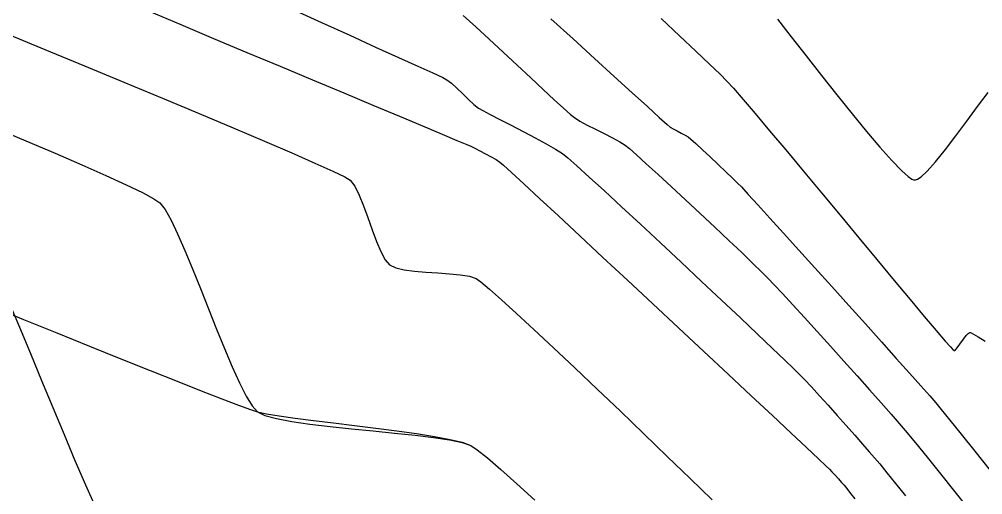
# Model space of a CAD drawing. Header units: metres. Extents: x 708868 to 711043, y 5411316 to 5413138.
# Drawn here: x 709221.6 to 709316.8, y 5411459.2 to 5411506.1 of the extents above; entities that cross this region are included whole.
import ezdxf

# ---------------------------------------------------------------- set-up
doc = ezdxf.new("R2010")
doc.units = ezdxf.units.M
for name, color, linetype in [('Rionegro 2010_Contours', 7, 'Continuous'), ('Rionegro 2014_Contours', 7, 'Continuous'), ('Rionegro 2018_Contours', 7, 'Continuous')]:
    doc.layers.add(name, color=color, linetype=linetype)

msp = doc.modelspace()

# ---------------------------------------------------------------- linework, layer by layer
at = {"layer": 'Rionegro 2010_Contours'}
for points in [[(709234.376, 5411506.92, 231), (709237.51, 5411505.606, 231), (709240.756, 5411504.246, 231), (709244.051, 5411502.865, 231), (709247.334, 5411501.49, 231), (709250.543, 5411500.146, 231), (709253.616, 5411498.858, 231), (709256.493, 5411497.653, 231), (709259.111, 5411496.556, 231), (709261.409, 5411495.592, 231), (709263.325, 5411494.787, 231), (709264.798, 5411494.167, 231), (709265.766, 5411493.757, 231), (709266.168, 5411493.583, 231), (709266.568, 5411493.388, 231), (709267.075, 5411493.134, 231), (709267.633, 5411492.845, 231), (709268.186, 5411492.547, 231), (709268.676, 5411492.265, 231), (709269.047, 5411492.026, 231), (709269.388, 5411491.726, 231), (709270.191, 5411490.992, 231), (709271.401, 5411489.877, 231), (709272.963, 5411488.43, 231), (709274.823, 5411486.703, 231), (709276.927, 5411484.747, 231), (709279.219, 5411482.613, 231), (709281.645, 5411480.353, 231), (709284.152, 5411478.016, 231), (709286.683, 5411475.654, 231), (709289.185, 5411473.319, 231), (709291.603, 5411471.06, 231), (709293.883, 5411468.93, 231), (709295.97, 5411466.98, 231), (709297.809, 5411465.26, 231), (709299.346, 5411463.821, 231), (709300.527, 5411462.714, 231), (709301.297, 5411461.992, 231), (709301.601, 5411461.704, 231), (709301.85, 5411461.441, 231), (709302.165, 5411461.097, 231), (709302.499, 5411460.725, 231), (709302.808, 5411460.375, 231), (709303.044, 5411460.101, 231), (709303.313, 5411459.776, 231), (709303.699, 5411459.298, 231), (709304.13, 5411458.758, 231)], [(709248.452, 5411507.155, 232), (709251.41, 5411505.812, 232), (709254.203, 5411504.547, 232), (709256.765, 5411503.388, 232), (709259.032, 5411502.363, 232), (709260.936, 5411501.5, 232), (709262.412, 5411500.826, 232), (709263.394, 5411500.369, 232), (709263.817, 5411500.157, 232), (709264.259, 5411499.809, 232), (709264.793, 5411499.323, 232), (709265.372, 5411498.767, 232), (709265.95, 5411498.209, 232), (709266.481, 5411497.718, 232), (709266.919, 5411497.362, 232), (709267.348, 5411497.106, 232), (709268.082, 5411496.716, 232), (709269.044, 5411496.222, 232), (709270.155, 5411495.656, 232), (709271.339, 5411495.049, 232), (709272.517, 5411494.435, 232), (709273.612, 5411493.843, 232), (709274.546, 5411493.307, 232), (709275.242, 5411492.857, 232), (709275.759, 5411492.435, 232), (709276.655, 5411491.648, 232), (709277.875, 5411490.547, 232), (709279.366, 5411489.183, 232), (709281.072, 5411487.61, 232), (709282.94, 5411485.877, 232), (709284.916, 5411484.036, 232), (709286.944, 5411482.139, 232), (709288.972, 5411480.238, 232), (709290.944, 5411478.383, 232), (709292.807, 5411476.626, 232), (709294.506, 5411475.02, 232), (709295.987, 5411473.614, 232), (709297.196, 5411472.461, 232), (709298.078, 5411471.613, 232), (709298.579, 5411471.12, 232), (709299.129, 5411470.548, 232), (709299.819, 5411469.81, 232), (709300.612, 5411468.947, 232), (709301.473, 5411468, 232), (709302.366, 5411467.008, 232), (709303.256, 5411466.014, 232), (709304.106, 5411465.057, 232), (709304.881, 5411464.177, 232), (709305.546, 5411463.416, 232), (709306.063, 5411462.813, 232), (709306.57, 5411462.204, 232), (709307.274, 5411461.342, 232), (709308.133, 5411460.281, 232), (709309.104, 5411459.075, 232)], [(709265.43, 5411506.499, 233), (709266.668, 5411505.387, 233), (709267.999, 5411504.169, 233), (709269.377, 5411502.893, 233), (709270.756, 5411501.608, 233), (709272.087, 5411500.363, 233), (709273.325, 5411499.205, 233), (709274.422, 5411498.182, 233), (709275.332, 5411497.344, 233), (709276.007, 5411496.739, 233), (709276.401, 5411496.414, 233), (709276.951, 5411496.073, 233), (709277.671, 5411495.684, 233), (709278.494, 5411495.268, 233), (709279.35, 5411494.841, 233), (709280.171, 5411494.424, 233), (709280.89, 5411494.033, 233), (709281.437, 5411493.689, 233), (709281.843, 5411493.357, 233), (709282.552, 5411492.733, 233), (709283.513, 5411491.866, 233), (709284.674, 5411490.804, 233), (709285.984, 5411489.597, 233), (709287.389, 5411488.293, 233), (709288.839, 5411486.94, 233), (709290.281, 5411485.588, 233), (709291.663, 5411484.284, 233), (709292.934, 5411483.079, 233), (709294.041, 5411482.02, 233), (709294.933, 5411481.157, 233), (709295.557, 5411480.537, 233), (709296.157, 5411479.911, 233), (709296.981, 5411479.028, 233), (709297.988, 5411477.934, 233), (709299.137, 5411476.674, 233), (709300.388, 5411475.295, 233), (709301.698, 5411473.844, 233), (709303.026, 5411472.366, 233), (709304.332, 5411470.907, 233), (709305.575, 5411469.514, 233), (709306.712, 5411468.234, 233), (709307.703, 5411467.111, 233), (709308.507, 5411466.193, 233), (709309.082, 5411465.525, 233), (709309.61, 5411464.89, 233), (709310.392, 5411463.932, 233), (709311.389, 5411462.701, 233), (709312.562, 5411461.245, 233), (709313.872, 5411459.613, 233), (709315.28, 5411457.855, 233)], [(709274.089, 5411506.171, 234), (709276.271, 5411504.188, 234), (709278.378, 5411502.271, 234), (709280.348, 5411500.479, 234), (709282.116, 5411498.871, 234), (709283.618, 5411497.506, 234), (709284.789, 5411496.445, 234), (709285.565, 5411495.745, 234), (709285.883, 5411495.467, 234), (709286.169, 5411495.296, 234), (709286.551, 5411495.098, 234), (709286.966, 5411494.891, 234), (709287.348, 5411494.693, 234), (709287.632, 5411494.521, 234), (709287.902, 5411494.295, 234), (709288.402, 5411493.848, 234), (709289.065, 5411493.243, 234), (709289.826, 5411492.539, 234), (709290.62, 5411491.797, 234), (709291.38, 5411491.078, 234), (709292.04, 5411490.444, 234), (709292.535, 5411489.954, 234), (709292.901, 5411489.565, 234), (709293.58, 5411488.829, 234), (709294.528, 5411487.791, 234), (709295.704, 5411486.5, 234), (709297.066, 5411485.001, 234), (709298.569, 5411483.341, 234), (709300.173, 5411481.568, 234), (709301.835, 5411479.728, 234), (709303.511, 5411477.868, 234), (709305.161, 5411476.036, 234), (709306.74, 5411474.277, 234), (709308.207, 5411472.64, 234), (709309.519, 5411471.17, 234), (709310.633, 5411469.915, 234), (709311.508, 5411468.922, 234), (709312.101, 5411468.236, 234), (709312.653, 5411467.571, 234), (709313.507, 5411466.522, 234), (709314.624, 5411465.139, 234), (709315.966, 5411463.472, 234), (709317.492, 5411461.569, 234)], [(709296.458, 5411506.152, 236), (709297.832, 5411504.394, 236), (709299.296, 5411502.52, 236), (709300.811, 5411500.589, 236), (709302.337, 5411498.661, 236), (709303.835, 5411496.796, 236), (709305.265, 5411495.053, 236), (709306.586, 5411493.493, 236), (709307.761, 5411492.174, 236), (709308.748, 5411491.157, 236), (709309.376, 5411490.601, 236), (709309.74, 5411490.353, 236), (709309.926, 5411490.277, 236), (709310.002, 5411490.266, 236), (709310.093, 5411490.275, 236), (709310.299, 5411490.347, 236), (709310.664, 5411490.584, 236), (709311.246, 5411491.114, 236), (709312.098, 5411492.063, 236), (709313.059, 5411493.257, 236), (709314.093, 5411494.616, 236), (709315.167, 5411496.059, 236), (709316.246, 5411497.508, 236), (709317.295, 5411498.884, 236)], [(709218.645, 5411477.848, 229), (709221.977, 5411476.487, 229), (709225.281, 5411475.144, 229), (709228.504, 5411473.84, 229), (709231.593, 5411472.597, 229), (709234.497, 5411471.436, 229), (709237.162, 5411470.377, 229), (709239.537, 5411469.442, 229), (709241.569, 5411468.653, 229), (709243.205, 5411468.029, 229), (709244.393, 5411467.592, 229), (709245.082, 5411467.363, 229), (709245.973, 5411467.166, 229), (709247.24, 5411466.957, 229), (709248.814, 5411466.736, 229), (709250.625, 5411466.505, 229), (709252.604, 5411466.263, 229), (709254.682, 5411466.012, 229), (709256.789, 5411465.752, 229), (709258.856, 5411465.484, 229), (709260.813, 5411465.209, 229), (709262.591, 5411464.926, 229), (709264.121, 5411464.638, 229), (709265.333, 5411464.344, 229), (709266.158, 5411464.046, 229), (709266.815, 5411463.613, 229), (709267.825, 5411462.806, 229), (709269.141, 5411461.673, 229), (709270.715, 5411460.26, 229), (709272.502, 5411458.616, 229)]]:
    msp.add_polyline3d(points, dxfattribs=at)
at = {"layer": 'Rionegro 2014_Contours'}
for points in [[(709234.376, 5411506.92, 231), (709237.51, 5411505.606, 231), (709240.756, 5411504.246, 231), (709244.051, 5411502.865, 231), (709247.334, 5411501.49, 231), (709250.543, 5411500.146, 231), (709253.616, 5411498.858, 231), (709256.493, 5411497.653, 231), (709259.111, 5411496.556, 231), (709261.409, 5411495.592, 231), (709263.325, 5411494.787, 231), (709264.798, 5411494.167, 231), (709265.766, 5411493.757, 231), (709266.168, 5411493.583, 231), (709266.568, 5411493.388, 231), (709267.075, 5411493.134, 231), (709267.633, 5411492.845, 231), (709268.186, 5411492.547, 231), (709268.676, 5411492.265, 231), (709269.047, 5411492.026, 231), (709269.388, 5411491.726, 231), (709270.191, 5411490.992, 231), (709271.401, 5411489.877, 231), (709272.963, 5411488.43, 231), (709274.823, 5411486.703, 231), (709276.927, 5411484.747, 231), (709279.219, 5411482.613, 231), (709281.645, 5411480.353, 231), (709284.152, 5411478.016, 231), (709286.683, 5411475.654, 231), (709289.185, 5411473.319, 231), (709291.603, 5411471.06, 231), (709293.883, 5411468.93, 231), (709295.97, 5411466.98, 231), (709297.809, 5411465.26, 231), (709299.346, 5411463.821, 231), (709300.527, 5411462.714, 231), (709301.297, 5411461.992, 231), (709301.601, 5411461.704, 231), (709301.85, 5411461.441, 231), (709302.165, 5411461.097, 231), (709302.499, 5411460.725, 231), (709302.808, 5411460.375, 231), (709303.044, 5411460.101, 231), (709303.313, 5411459.776, 231), (709303.699, 5411459.298, 231), (709304.13, 5411458.758, 231)], [(709248.452, 5411507.155, 232), (709251.41, 5411505.812, 232), (709254.203, 5411504.547, 232), (709256.765, 5411503.388, 232), (709259.032, 5411502.363, 232), (709260.936, 5411501.5, 232), (709262.412, 5411500.826, 232), (709263.394, 5411500.369, 232), (709263.817, 5411500.157, 232), (709264.259, 5411499.809, 232), (709264.793, 5411499.323, 232), (709265.372, 5411498.767, 232), (709265.95, 5411498.209, 232), (709266.481, 5411497.718, 232), (709266.919, 5411497.362, 232), (709267.348, 5411497.106, 232), (709268.082, 5411496.716, 232), (709269.044, 5411496.222, 232), (709270.155, 5411495.656, 232), (709271.339, 5411495.049, 232), (709272.517, 5411494.435, 232), (709273.612, 5411493.843, 232), (709274.546, 5411493.307, 232), (709275.242, 5411492.857, 232), (709275.759, 5411492.435, 232), (709276.655, 5411491.648, 232), (709277.875, 5411490.547, 232), (709279.366, 5411489.183, 232), (709281.072, 5411487.61, 232), (709282.94, 5411485.877, 232), (709284.916, 5411484.036, 232), (709286.944, 5411482.139, 232), (709288.972, 5411480.238, 232), (709290.944, 5411478.383, 232), (709292.807, 5411476.626, 232), (709294.506, 5411475.02, 232), (709295.987, 5411473.614, 232), (709297.196, 5411472.461, 232), (709298.078, 5411471.613, 232), (709298.579, 5411471.12, 232), (709299.129, 5411470.548, 232), (709299.819, 5411469.81, 232), (709300.612, 5411468.947, 232), (709301.473, 5411468, 232), (709302.366, 5411467.008, 232), (709303.256, 5411466.014, 232), (709304.106, 5411465.057, 232), (709304.881, 5411464.177, 232), (709305.546, 5411463.416, 232), (709306.063, 5411462.813, 232), (709306.57, 5411462.204, 232), (709307.274, 5411461.342, 232), (709308.133, 5411460.281, 232), (709309.104, 5411459.075, 232)], [(709265.43, 5411506.499, 233), (709266.668, 5411505.387, 233), (709267.999, 5411504.169, 233), (709269.377, 5411502.893, 233), (709270.756, 5411501.608, 233), (709272.087, 5411500.363, 233), (709273.325, 5411499.205, 233), (709274.422, 5411498.182, 233), (709275.332, 5411497.344, 233), (709276.007, 5411496.739, 233), (709276.401, 5411496.414, 233), (709276.951, 5411496.073, 233), (709277.671, 5411495.684, 233), (709278.494, 5411495.268, 233), (709279.35, 5411494.841, 233), (709280.171, 5411494.424, 233), (709280.89, 5411494.033, 233), (709281.437, 5411493.689, 233), (709281.843, 5411493.357, 233), (709282.552, 5411492.733, 233), (709283.513, 5411491.866, 233), (709284.674, 5411490.804, 233), (709285.984, 5411489.597, 233), (709287.389, 5411488.293, 233), (709288.839, 5411486.94, 233), (709290.281, 5411485.588, 233), (709291.663, 5411484.284, 233), (709292.934, 5411483.079, 233), (709294.041, 5411482.02, 233), (709294.933, 5411481.157, 233), (709295.557, 5411480.537, 233), (709296.157, 5411479.911, 233), (709296.981, 5411479.028, 233), (709297.988, 5411477.934, 233), (709299.137, 5411476.674, 233), (709300.388, 5411475.295, 233), (709301.698, 5411473.844, 233), (709303.026, 5411472.366, 233), (709304.332, 5411470.907, 233), (709305.575, 5411469.514, 233), (709306.712, 5411468.234, 233), (709307.703, 5411467.111, 233), (709308.507, 5411466.193, 233), (709309.082, 5411465.525, 233), (709309.61, 5411464.89, 233), (709310.392, 5411463.932, 233), (709311.389, 5411462.701, 233), (709312.562, 5411461.245, 233), (709313.872, 5411459.613, 233), (709315.28, 5411457.855, 233)], [(709274.089, 5411506.171, 234), (709276.271, 5411504.188, 234), (709278.378, 5411502.271, 234), (709280.348, 5411500.479, 234), (709282.116, 5411498.871, 234), (709283.618, 5411497.506, 234), (709284.789, 5411496.445, 234), (709285.565, 5411495.745, 234), (709285.883, 5411495.467, 234), (709286.169, 5411495.296, 234), (709286.551, 5411495.098, 234), (709286.966, 5411494.891, 234), (709287.348, 5411494.693, 234), (709287.632, 5411494.521, 234), (709287.902, 5411494.295, 234), (709288.402, 5411493.848, 234), (709289.065, 5411493.243, 234), (709289.826, 5411492.539, 234), (709290.62, 5411491.797, 234), (709291.38, 5411491.078, 234), (709292.04, 5411490.444, 234), (709292.535, 5411489.954, 234), (709292.901, 5411489.565, 234), (709293.58, 5411488.829, 234), (709294.528, 5411487.791, 234), (709295.704, 5411486.5, 234), (709297.066, 5411485.001, 234), (709298.569, 5411483.341, 234), (709300.173, 5411481.568, 234), (709301.835, 5411479.728, 234), (709303.511, 5411477.868, 234), (709305.161, 5411476.036, 234), (709306.74, 5411474.277, 234), (709308.207, 5411472.64, 234), (709309.519, 5411471.17, 234), (709310.633, 5411469.915, 234), (709311.508, 5411468.922, 234), (709312.101, 5411468.236, 234), (709312.653, 5411467.571, 234), (709313.507, 5411466.522, 234), (709314.624, 5411465.139, 234), (709315.966, 5411463.472, 234), (709317.492, 5411461.569, 234)], [(709284.981, 5411506.196, 235), (709286.8, 5411504.499, 235), (709288.412, 5411502.987, 235), (709289.764, 5411501.705, 235), (709290.804, 5411500.701, 235), (709291.481, 5411500.022, 235), (709292.125, 5411499.312, 235), (709293.071, 5411498.223, 235), (709294.276, 5411496.809, 235), (709295.696, 5411495.125, 235), (709297.288, 5411493.224, 235), (709299.008, 5411491.162, 235), (709300.812, 5411488.993, 235), (709302.657, 5411486.771, 235), (709304.5, 5411484.552, 235), (709306.296, 5411482.389, 235), (709308.002, 5411480.338, 235), (709309.574, 5411478.453, 235), (709310.97, 5411476.788, 235), (709312.144, 5411475.397, 235), (709313.054, 5411474.337, 235), (709313.563, 5411473.762, 235), (709313.802, 5411473.509, 235), (709313.887, 5411473.431, 235), (709313.907, 5411473.422, 235), (709313.951, 5411473.429, 235), (709314.05, 5411473.488, 235), (709314.226, 5411473.668, 235), (709314.494, 5411474.024, 235), (709314.852, 5411474.537, 235), (709315.129, 5411474.902, 235), (709315.315, 5411475.094, 235), (709315.424, 5411475.164, 235), (709315.473, 5411475.177, 235), (709315.508, 5411475.176, 235), (709315.615, 5411475.144, 235), (709315.854, 5411475.032, 235), (709316.298, 5411474.777, 235), (709317.004, 5411474.328, 235)], [(709296.458, 5411506.152, 236), (709297.832, 5411504.394, 236), (709299.296, 5411502.52, 236), (709300.811, 5411500.589, 236), (709302.337, 5411498.661, 236), (709303.835, 5411496.796, 236), (709305.265, 5411495.053, 236), (709306.586, 5411493.493, 236), (709307.761, 5411492.174, 236), (709308.748, 5411491.157, 236), (709309.376, 5411490.601, 236), (709309.74, 5411490.353, 236), (709309.926, 5411490.277, 236), (709310.002, 5411490.266, 236), (709310.093, 5411490.275, 236), (709310.299, 5411490.347, 236), (709310.664, 5411490.584, 236), (709311.246, 5411491.114, 236), (709312.098, 5411492.063, 236), (709313.059, 5411493.257, 236), (709314.093, 5411494.616, 236), (709315.167, 5411496.059, 236), (709316.246, 5411497.508, 236), (709317.295, 5411498.884, 236)], [(709220.184, 5411504.758, 230), (709224.078, 5411503.16, 230), (709228.006, 5411501.541, 230), (709231.9, 5411499.929, 230), (709235.694, 5411498.351, 230), (709239.318, 5411496.835, 230), (709242.705, 5411495.408, 230), (709245.787, 5411494.096, 230), (709248.496, 5411492.928, 230), (709250.765, 5411491.931, 230), (709252.525, 5411491.131, 230), (709253.709, 5411490.557, 230), (709254.249, 5411490.234, 230), (709254.697, 5411489.636, 230), (709255.135, 5411488.768, 230), (709255.566, 5411487.709, 230), (709255.992, 5411486.54, 230), (709256.417, 5411485.342, 230), (709256.842, 5411484.194, 230), (709257.272, 5411483.178, 230), (709257.708, 5411482.373, 230), (709258.154, 5411481.86, 230), (709258.751, 5411481.572, 230), (709259.591, 5411481.372, 230), (709260.609, 5411481.238, 230), (709261.738, 5411481.147, 230), (709262.91, 5411481.074, 230), (709264.06, 5411480.998, 230), (709265.121, 5411480.894, 230), (709266.026, 5411480.741, 230), (709266.708, 5411480.514, 230), (709267.172, 5411480.182, 230), (709268.018, 5411479.471, 230), (709269.202, 5411478.422, 230), (709270.679, 5411477.078, 230), (709272.407, 5411475.482, 230), (709274.341, 5411473.674, 230), (709276.439, 5411471.699, 230), (709278.656, 5411469.597, 230), (709280.949, 5411467.411, 230), (709283.274, 5411465.184, 230), (709285.587, 5411462.956, 230), (709287.846, 5411460.771, 230), (709290.006, 5411458.672, 230)], [(709219.149, 5411495.394, 229), (709222.211, 5411494.115, 229), (709225.098, 5411492.892, 229), (709227.751, 5411491.747, 229), (709230.112, 5411490.704, 229), (709232.122, 5411489.785, 229), (709233.722, 5411489.013, 229), (709234.853, 5411488.409, 229), (709235.457, 5411487.998, 229), (709235.962, 5411487.341, 229), (709236.55, 5411486.294, 229), (709237.208, 5411484.923, 229), (709237.921, 5411483.295, 229), (709238.677, 5411481.475, 229), (709239.46, 5411479.529, 229), (709240.258, 5411477.523, 229), (709241.056, 5411475.524, 229), (709241.841, 5411473.597, 229), (709242.598, 5411471.809, 229), (709243.315, 5411470.226, 229), (709243.977, 5411468.913, 229), (709244.571, 5411467.936, 229), (709245.082, 5411467.363, 229), (709245.821, 5411467.007, 229), (709246.984, 5411466.689, 229), (709248.497, 5411466.405, 229), (709250.283, 5411466.147, 229), (709252.266, 5411465.91, 229), (709254.372, 5411465.687, 229), (709256.523, 5411465.474, 229), (709258.645, 5411465.263, 229), (709260.661, 5411465.05, 229), (709262.496, 5411464.827, 229), (709264.075, 5411464.589, 229), (709265.321, 5411464.331, 229), (709266.158, 5411464.046, 229), (709266.815, 5411463.613, 229), (709267.825, 5411462.806, 229), (709269.141, 5411461.673, 229), (709270.715, 5411460.26, 229), (709272.502, 5411458.616, 229)], [(709220.553, 5411478.136, 228), (709221.585, 5411475.71, 228), (709222.662, 5411473.131, 228), (709223.766, 5411470.463, 228), (709224.879, 5411467.768, 228), (709225.984, 5411465.111, 228), (709227.062, 5411462.554, 228), (709228.097, 5411460.161, 228), (709229.072, 5411457.994, 228)]]:
    msp.add_polyline3d(points, dxfattribs=at)
at = {"layer": 'Rionegro 2018_Contours'}
for points in [[(709234.376, 5411506.92, 231), (709237.51, 5411505.606, 231), (709240.756, 5411504.246, 231), (709244.051, 5411502.865, 231), (709247.334, 5411501.49, 231), (709250.543, 5411500.146, 231), (709253.616, 5411498.858, 231), (709256.493, 5411497.653, 231), (709259.111, 5411496.556, 231), (709261.409, 5411495.592, 231), (709263.325, 5411494.787, 231), (709264.798, 5411494.167, 231), (709265.766, 5411493.757, 231), (709266.168, 5411493.583, 231), (709266.568, 5411493.388, 231), (709267.075, 5411493.134, 231), (709267.633, 5411492.845, 231), (709268.186, 5411492.547, 231), (709268.676, 5411492.265, 231), (709269.047, 5411492.026, 231), (709269.388, 5411491.726, 231), (709270.191, 5411490.992, 231), (709271.401, 5411489.877, 231), (709272.963, 5411488.43, 231), (709274.823, 5411486.703, 231), (709276.927, 5411484.747, 231), (709279.219, 5411482.613, 231), (709281.645, 5411480.353, 231), (709284.152, 5411478.016, 231), (709286.683, 5411475.654, 231), (709289.185, 5411473.319, 231), (709291.603, 5411471.06, 231), (709293.883, 5411468.93, 231), (709295.97, 5411466.98, 231), (709297.809, 5411465.26, 231), (709299.346, 5411463.821, 231), (709300.527, 5411462.714, 231), (709301.297, 5411461.992, 231), (709301.601, 5411461.704, 231), (709301.85, 5411461.441, 231), (709302.165, 5411461.097, 231), (709302.499, 5411460.725, 231), (709302.808, 5411460.375, 231), (709303.044, 5411460.101, 231), (709303.313, 5411459.776, 231), (709303.699, 5411459.298, 231), (709304.13, 5411458.758, 231)], [(709248.452, 5411507.155, 232), (709251.41, 5411505.812, 232), (709254.203, 5411504.547, 232), (709256.765, 5411503.388, 232), (709259.032, 5411502.363, 232), (709260.936, 5411501.5, 232), (709262.412, 5411500.826, 232), (709263.394, 5411500.369, 232), (709263.817, 5411500.157, 232), (709264.259, 5411499.809, 232), (709264.793, 5411499.323, 232), (709265.372, 5411498.767, 232), (709265.95, 5411498.209, 232), (709266.481, 5411497.718, 232), (709266.919, 5411497.362, 232), (709267.348, 5411497.106, 232), (709268.082, 5411496.716, 232), (709269.044, 5411496.222, 232), (709270.155, 5411495.656, 232), (709271.339, 5411495.049, 232), (709272.517, 5411494.435, 232), (709273.612, 5411493.843, 232), (709274.546, 5411493.307, 232), (709275.242, 5411492.857, 232), (709275.759, 5411492.435, 232), (709276.655, 5411491.648, 232), (709277.875, 5411490.547, 232), (709279.366, 5411489.183, 232), (709281.072, 5411487.61, 232), (709282.94, 5411485.877, 232), (709284.916, 5411484.036, 232), (709286.944, 5411482.139, 232), (709288.972, 5411480.238, 232), (709290.944, 5411478.383, 232), (709292.807, 5411476.626, 232), (709294.506, 5411475.02, 232), (709295.987, 5411473.614, 232), (709297.196, 5411472.461, 232), (709298.078, 5411471.613, 232), (709298.579, 5411471.12, 232), (709299.129, 5411470.548, 232), (709299.819, 5411469.81, 232), (709300.612, 5411468.947, 232), (709301.473, 5411468, 232), (709302.366, 5411467.008, 232), (709303.256, 5411466.014, 232), (709304.106, 5411465.057, 232), (709304.881, 5411464.177, 232), (709305.546, 5411463.416, 232), (709306.063, 5411462.813, 232), (709306.57, 5411462.204, 232), (709307.274, 5411461.342, 232), (709308.133, 5411460.281, 232), (709309.104, 5411459.075, 232)], [(709265.43, 5411506.499, 233), (709266.668, 5411505.387, 233), (709267.999, 5411504.169, 233), (709269.377, 5411502.893, 233), (709270.756, 5411501.608, 233), (709272.087, 5411500.363, 233), (709273.325, 5411499.205, 233), (709274.422, 5411498.182, 233), (709275.332, 5411497.344, 233), (709276.007, 5411496.739, 233), (709276.401, 5411496.414, 233), (709276.951, 5411496.073, 233), (709277.671, 5411495.684, 233), (709278.494, 5411495.268, 233), (709279.35, 5411494.841, 233), (709280.171, 5411494.424, 233), (709280.89, 5411494.033, 233), (709281.437, 5411493.689, 233), (709281.843, 5411493.357, 233), (709282.552, 5411492.733, 233), (709283.513, 5411491.866, 233), (709284.674, 5411490.804, 233), (709285.984, 5411489.597, 233), (709287.389, 5411488.293, 233), (709288.839, 5411486.94, 233), (709290.281, 5411485.588, 233), (709291.663, 5411484.284, 233), (709292.934, 5411483.079, 233), (709294.041, 5411482.02, 233), (709294.933, 5411481.157, 233), (709295.557, 5411480.537, 233), (709296.157, 5411479.911, 233), (709296.981, 5411479.028, 233), (709297.988, 5411477.934, 233), (709299.137, 5411476.674, 233), (709300.388, 5411475.295, 233), (709301.698, 5411473.844, 233), (709303.026, 5411472.366, 233), (709304.332, 5411470.907, 233), (709305.575, 5411469.514, 233), (709306.712, 5411468.234, 233), (709307.703, 5411467.111, 233), (709308.507, 5411466.193, 233), (709309.082, 5411465.525, 233), (709309.61, 5411464.89, 233), (709310.392, 5411463.932, 233), (709311.389, 5411462.701, 233), (709312.562, 5411461.245, 233), (709313.872, 5411459.613, 233), (709315.28, 5411457.855, 233)], [(709274.089, 5411506.171, 234), (709276.271, 5411504.188, 234), (709278.378, 5411502.271, 234), (709280.348, 5411500.479, 234), (709282.116, 5411498.871, 234), (709283.618, 5411497.506, 234), (709284.789, 5411496.445, 234), (709285.565, 5411495.745, 234), (709285.883, 5411495.467, 234), (709286.169, 5411495.296, 234), (709286.551, 5411495.098, 234), (709286.966, 5411494.891, 234), (709287.348, 5411494.693, 234), (709287.632, 5411494.521, 234), (709287.902, 5411494.295, 234), (709288.402, 5411493.848, 234), (709289.065, 5411493.243, 234), (709289.826, 5411492.539, 234), (709290.62, 5411491.797, 234), (709291.38, 5411491.078, 234), (709292.04, 5411490.444, 234), (709292.535, 5411489.954, 234), (709292.901, 5411489.565, 234), (709293.58, 5411488.829, 234), (709294.528, 5411487.791, 234), (709295.704, 5411486.5, 234), (709297.066, 5411485.001, 234), (709298.569, 5411483.341, 234), (709300.173, 5411481.568, 234), (709301.835, 5411479.728, 234), (709303.511, 5411477.868, 234), (709305.161, 5411476.036, 234), (709306.74, 5411474.277, 234), (709308.207, 5411472.64, 234), (709309.519, 5411471.17, 234), (709310.633, 5411469.915, 234), (709311.508, 5411468.922, 234), (709312.101, 5411468.236, 234), (709312.653, 5411467.571, 234), (709313.507, 5411466.522, 234), (709314.624, 5411465.139, 234), (709315.966, 5411463.472, 234), (709317.492, 5411461.569, 234)], [(709284.981, 5411506.196, 235), (709286.8, 5411504.499, 235), (709288.412, 5411502.987, 235), (709289.764, 5411501.705, 235), (709290.804, 5411500.701, 235), (709291.481, 5411500.022, 235), (709292.125, 5411499.312, 235), (709293.071, 5411498.223, 235), (709294.276, 5411496.809, 235), (709295.696, 5411495.125, 235), (709297.288, 5411493.224, 235), (709299.008, 5411491.162, 235), (709300.812, 5411488.993, 235), (709302.657, 5411486.771, 235), (709304.5, 5411484.552, 235), (709306.296, 5411482.389, 235), (709308.002, 5411480.338, 235), (709309.574, 5411478.453, 235), (709310.97, 5411476.788, 235), (709312.144, 5411475.397, 235), (709313.054, 5411474.337, 235), (709313.563, 5411473.762, 235), (709313.802, 5411473.509, 235), (709313.887, 5411473.431, 235), (709313.907, 5411473.422, 235), (709313.951, 5411473.429, 235), (709314.05, 5411473.488, 235), (709314.226, 5411473.668, 235), (709314.494, 5411474.024, 235), (709314.852, 5411474.537, 235), (709315.129, 5411474.902, 235), (709315.315, 5411475.094, 235), (709315.424, 5411475.164, 235), (709315.473, 5411475.177, 235), (709315.508, 5411475.176, 235), (709315.615, 5411475.144, 235), (709315.854, 5411475.032, 235), (709316.298, 5411474.777, 235), (709317.004, 5411474.328, 235)], [(709296.458, 5411506.152, 236), (709297.832, 5411504.394, 236), (709299.296, 5411502.52, 236), (709300.811, 5411500.589, 236), (709302.337, 5411498.661, 236), (709303.835, 5411496.796, 236), (709305.265, 5411495.053, 236), (709306.586, 5411493.493, 236), (709307.761, 5411492.174, 236), (709308.748, 5411491.157, 236), (709309.376, 5411490.601, 236), (709309.74, 5411490.353, 236), (709309.926, 5411490.277, 236), (709310.002, 5411490.266, 236), (709310.093, 5411490.275, 236), (709310.299, 5411490.347, 236), (709310.664, 5411490.584, 236), (709311.246, 5411491.114, 236), (709312.098, 5411492.063, 236), (709313.059, 5411493.257, 236), (709314.093, 5411494.616, 236), (709315.167, 5411496.059, 236), (709316.246, 5411497.508, 236), (709317.295, 5411498.884, 236)], [(709220.184, 5411504.758, 230), (709224.078, 5411503.16, 230), (709228.006, 5411501.541, 230), (709231.9, 5411499.929, 230), (709235.694, 5411498.351, 230), (709239.318, 5411496.835, 230), (709242.705, 5411495.408, 230), (709245.787, 5411494.096, 230), (709248.496, 5411492.928, 230), (709250.765, 5411491.931, 230), (709252.525, 5411491.131, 230), (709253.709, 5411490.557, 230), (709254.249, 5411490.234, 230), (709254.697, 5411489.636, 230), (709255.135, 5411488.768, 230), (709255.566, 5411487.709, 230), (709255.992, 5411486.54, 230), (709256.417, 5411485.342, 230), (709256.842, 5411484.194, 230), (709257.272, 5411483.178, 230), (709257.708, 5411482.373, 230), (709258.154, 5411481.86, 230), (709258.751, 5411481.572, 230), (709259.591, 5411481.372, 230), (709260.609, 5411481.238, 230), (709261.738, 5411481.147, 230), (709262.91, 5411481.074, 230), (709264.06, 5411480.998, 230), (709265.121, 5411480.894, 230), (709266.026, 5411480.741, 230), (709266.708, 5411480.514, 230), (709267.172, 5411480.182, 230), (709268.018, 5411479.471, 230), (709269.202, 5411478.422, 230), (709270.679, 5411477.078, 230), (709272.407, 5411475.482, 230), (709274.341, 5411473.674, 230), (709276.439, 5411471.699, 230), (709278.656, 5411469.597, 230), (709280.949, 5411467.411, 230), (709283.274, 5411465.184, 230), (709285.587, 5411462.956, 230), (709287.846, 5411460.771, 230), (709290.006, 5411458.672, 230)], [(709219.149, 5411495.394, 229), (709222.211, 5411494.115, 229), (709225.098, 5411492.892, 229), (709227.751, 5411491.747, 229), (709230.112, 5411490.704, 229), (709232.122, 5411489.785, 229), (709233.722, 5411489.013, 229), (709234.853, 5411488.409, 229), (709235.457, 5411487.998, 229), (709235.962, 5411487.341, 229), (709236.55, 5411486.294, 229), (709237.208, 5411484.923, 229), (709237.921, 5411483.295, 229), (709238.677, 5411481.475, 229), (709239.46, 5411479.529, 229), (709240.258, 5411477.523, 229), (709241.056, 5411475.524, 229), (709241.841, 5411473.597, 229), (709242.598, 5411471.809, 229), (709243.315, 5411470.226, 229), (709243.977, 5411468.913, 229), (709244.571, 5411467.936, 229), (709245.082, 5411467.363, 229), (709245.821, 5411467.007, 229), (709246.984, 5411466.689, 229), (709248.497, 5411466.405, 229), (709250.283, 5411466.147, 229), (709252.266, 5411465.91, 229), (709254.372, 5411465.687, 229), (709256.523, 5411465.474, 229), (709258.645, 5411465.263, 229), (709260.661, 5411465.05, 229), (709262.496, 5411464.827, 229), (709264.075, 5411464.589, 229), (709265.321, 5411464.331, 229), (709266.158, 5411464.046, 229), (709266.815, 5411463.613, 229), (709267.825, 5411462.806, 229), (709269.141, 5411461.673, 229), (709270.715, 5411460.26, 229), (709272.502, 5411458.616, 229)], [(709220.553, 5411478.136, 228), (709221.585, 5411475.71, 228), (709222.662, 5411473.131, 228), (709223.766, 5411470.463, 228), (709224.879, 5411467.768, 228), (709225.984, 5411465.111, 228), (709227.062, 5411462.554, 228), (709228.097, 5411460.161, 228), (709229.072, 5411457.994, 228)]]:
    msp.add_polyline3d(points, dxfattribs=at)

doc.saveas('drawing.dxf')
